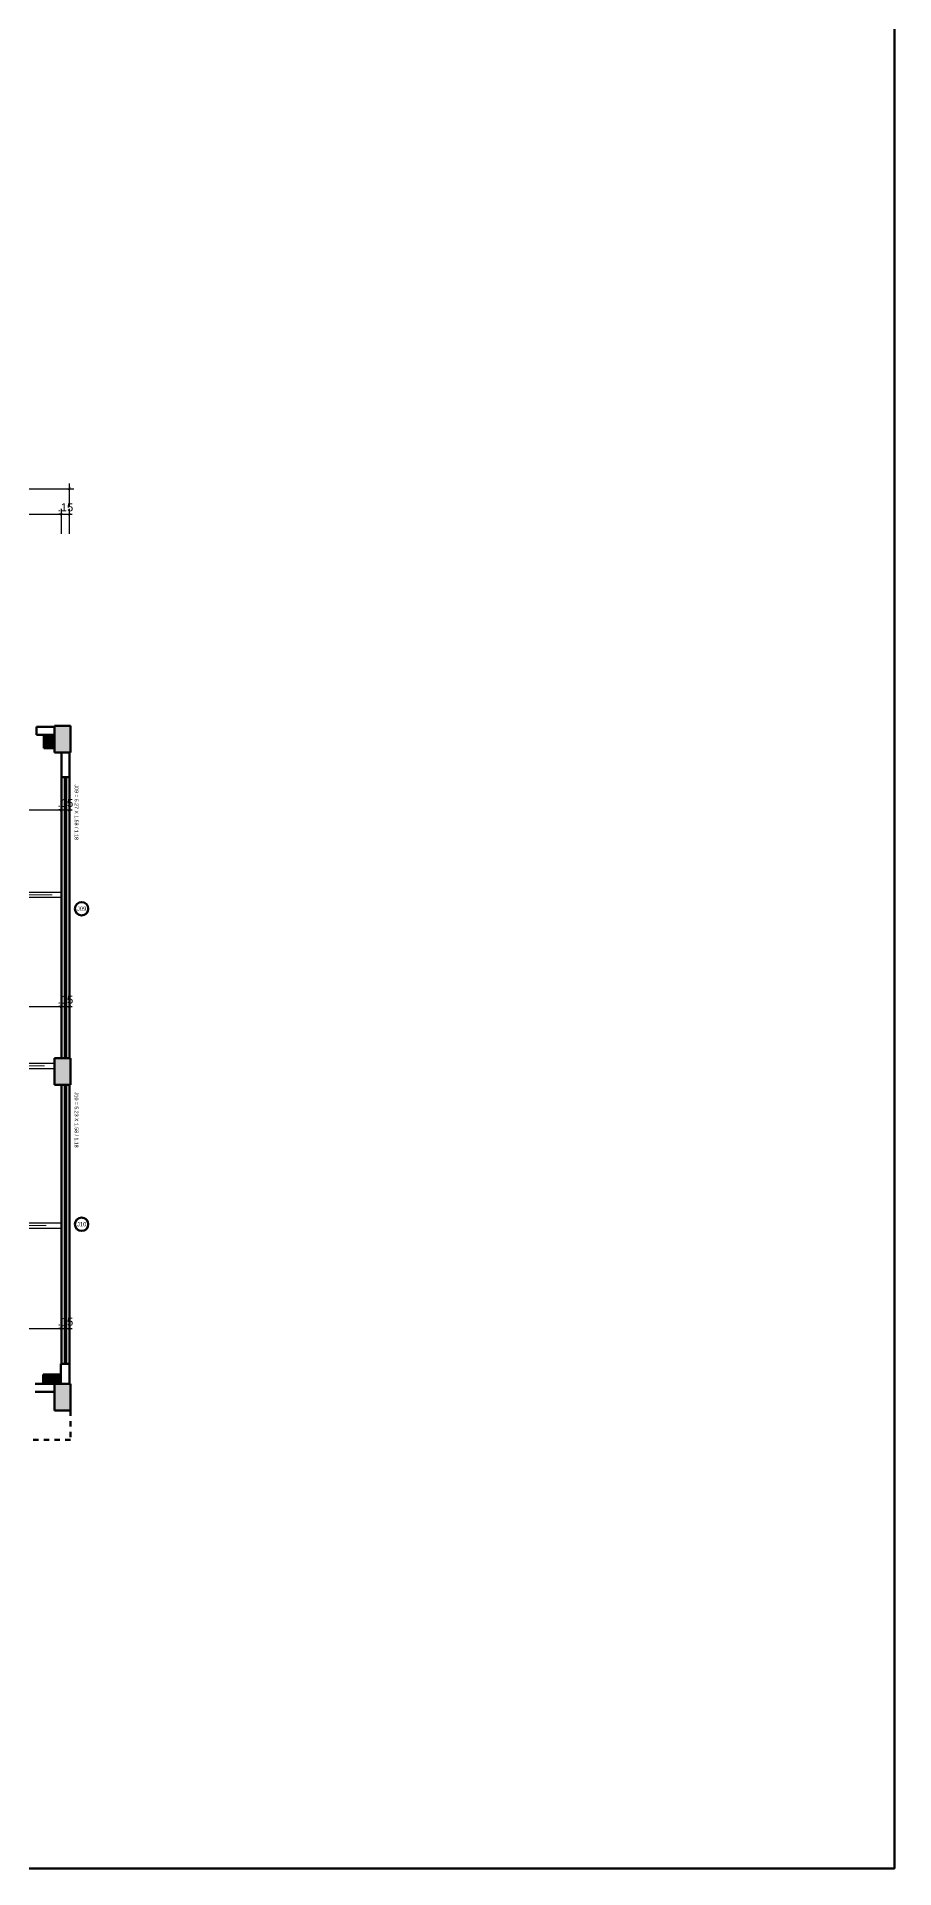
# Model space of a CAD drawing. Header units: metres. Extents: x -15851 to -15710, y 6781 to 6850.
# Drawn here: x -15725.64 to -15709.57, y 6781.3 to 6815.63 of the extents above; entities that cross this region are included whole.
import ezdxf

# ---------------------------------------------------------------- set-up
doc = ezdxf.new("R2010")
doc.units = ezdxf.units.M
doc.linetypes.add('ACAD_ISO06W100', pattern=[36, 24, -3, 0, -3, 0, -3, 0, -3])
doc.linetypes.add('HIDDEN', pattern=[0.375, 0.25, -0.125])
for name, color, linetype, lineweight in [('cota', 18, 'Continuous', 9), ('Eixo', 1, 'ACAD_ISO06W100', 0), ('parede', 8, 'Continuous', 80)]:
    doc.layers.add(name, color=color, linetype=linetype, lineweight=lineweight)
doc.layers.add('Divisórias de Gesso Acartonado', color=42, linetype='Continuous')
doc.styles.add('AMBI', font='arial.ttf')
doc.styles.add('arial', font='arial.ttf')
doc.dimstyles.new('1-50', dxfattribs={"dimtxt": 0.15, "dimasz": 0.05, "dimexe": 0.1, "dimexo": 0.15, "dimgap": 0.05, "dimtad": 1, "dimzin": 4, "dimdsep": 46, "dimtxsty": 'arial', "dimblk": 'ARCHTICK', "dimcen": 0, "dimdle": 0.08, "dimclrd": 256, "dimclre": 256, "dimclrt": 256, "dimadec": 1, "dimazin": 0, "dimtfac": 1, "dimtix": 1, "dimtmove": 0, "dimatfit": 0, "dimldrblk": 'ARCHTICK', "dimfxl": 1, "dimtolj": 1, "dimarcsym": 0})

# ---------------------------------------------------------------- blocks, each defined once
blk = doc.blocks.new('asdf')
at = {"layer": 'parede'}
h = blk.add_hatch(color=256, dxfattribs=at)
h.paths.add_polyline_path([(-15936.644, 6790.387), (-15936.944, 6790.387), (-15936.944, 6789.887), (-15936.644, 6789.887)])
h.paths.add_polyline_path([(-15936.644, 6796.487), (-15936.944, 6796.487), (-15936.944, 6795.987), (-15936.644, 6795.987)])
h.paths.add_polyline_path([(-15936.644, 6802.717), (-15936.944, 6802.717), (-15936.944, 6802.217), (-15936.644, 6802.217)])
h.paths.add_polyline_path([(-15941.424, 6802.717), (-15941.724, 6802.717), (-15941.724, 6802.217), (-15941.424, 6802.217)])
h.paths.add_polyline_path([(-15941.424, 6796.487), (-15941.724, 6796.487), (-15941.724, 6795.987), (-15941.424, 6795.987)])
h.paths.add_polyline_path([(-15941.424, 6790.387), (-15941.724, 6790.387), (-15941.724, 6789.887), (-15941.424, 6789.887)])
h.paths.add_polyline_path([(-15941.574, 6787.337), (-15941.874, 6787.337), (-15941.874, 6787.137), (-15941.574, 6787.137)])
h.paths.add_polyline_path([(-15946.204, 6787.337), (-15946.504, 6787.337), (-15946.504, 6787.137), (-15946.204, 6787.137)])
h.paths.add_polyline_path([(-15948.894, 6787.337), (-15949.194, 6787.337), (-15949.194, 6787.137), (-15948.894, 6787.137)])
h.paths.add_polyline_path([(-15950.984, 6790.387), (-15951.284, 6790.387), (-15951.284, 6789.887), (-15950.984, 6789.887)])
h.paths.add_polyline_path([(-15955.764, 6790.387), (-15956.064, 6790.387), (-15956.064, 6790.237), (-15956.064, 6789.887), (-15955.764, 6789.887)])
h.paths.add_polyline_path([(-15960.544, 6790.387), (-15960.844, 6790.387), (-15960.844, 6789.887), (-15960.544, 6789.887)])
h.paths.add_polyline_path([(-15960.544, 6796.487), (-15960.844, 6796.487), (-15960.844, 6795.987), (-15960.544, 6795.987)])
h.paths.add_polyline_path([(-15955.764, 6796.487), (-15956.064, 6796.487), (-15956.064, 6795.987), (-15955.764, 6795.987)])
h.paths.add_polyline_path([(-15950.984, 6796.487), (-15951.284, 6796.487), (-15951.284, 6795.987), (-15950.984, 6795.987)])
h.paths.add_polyline_path([(-15946.204, 6796.487), (-15946.504, 6796.487), (-15946.504, 6795.987), (-15946.204, 6795.987)])
h.paths.add_polyline_path([(-15943.754, 6800.737), (-15944.054, 6800.737), (-15944.054, 6800.537), (-15943.754, 6800.537)])
h.paths.add_polyline_path([(-15946.319, 6802.717), (-15946.619, 6802.717), (-15946.619, 6802.217), (-15946.319, 6802.217)])
h.paths.add_polyline_path([(-15948.594, 6800.737), (-15948.894, 6800.737), (-15948.894, 6800.537), (-15948.594, 6800.537)])
h.paths.add_polyline_path([(-15953.434, 6800.737), (-15953.734, 6800.737), (-15953.734, 6800.537), (-15953.434, 6800.537)])
h.paths.add_polyline_path([(-15950.789, 6802.717), (-15951.089, 6802.717), (-15951.089, 6802.217), (-15950.789, 6802.217)])
h.paths.add_polyline_path([(-15955.764, 6802.717), (-15956.064, 6802.717), (-15956.064, 6802.217), (-15955.764, 6802.217)])
h.paths.add_polyline_path([(-15960.544, 6802.717), (-15960.844, 6802.717), (-15960.844, 6802.217), (-15960.544, 6802.217)])
h.paths.add_polyline_path([(-15955.414, 6806.167), (-15955.814, 6806.167), (-15955.814, 6805.967), (-15955.414, 6805.967)])
h.paths.add_polyline_path([(-15950.934, 6806.167), (-15951.334, 6806.167), (-15951.334, 6805.967), (-15950.934, 6805.967)])
h.paths.add_polyline_path([(-15946.154, 6806.167), (-15946.554, 6806.167), (-15946.554, 6805.967), (-15946.154, 6805.967)])
h.paths.add_polyline_path([(-15941.684, 6806.167), (-15942.084, 6806.167), (-15942.084, 6805.967), (-15941.684, 6805.967)])
for p, q in [((-15936.944, 6802.697), (-15937.279, 6802.697)), ((-15937.279, 6802.697), (-15937.279, 6802.547)), ((-15937.279, 6802.547), (-15936.944, 6802.547)), ((-15937.144, 6802.547), (-15936.944, 6802.547)), ((-15937.144, 6802.297), (-15937.144, 6802.547)), ((-15936.944, 6802.717), (-15936.644, 6802.717)), ((-15936.944, 6802.217), (-15936.944, 6802.717)), ((-15936.944, 6802.547), (-15936.944, 6802.297)), ((-15936.644, 6802.717), (-15936.644, 6802.217)), ((-15936.944, 6802.297), (-15937.144, 6802.297)), ((-15936.644, 6802.217), (-15936.944, 6802.217)), ((-15936.814, 6801.752), (-15936.814, 6802.217)), ((-15936.664, 6802.217), (-15936.664, 6801.752)), ((-15936.664, 6801.752), (-15936.814, 6801.752)), ((-15936.814, 6801.752), (-15936.664, 6801.752)), ((-15936.814, 6796.487), (-15936.814, 6801.752)), ((-15936.754, 6801.752), (-15936.754, 6796.487)), ((-15936.724, 6801.752), (-15936.754, 6801.752)), ((-15936.724, 6796.487), (-15936.724, 6801.752)), ((-15936.664, 6801.752), (-15936.664, 6796.487)), ((-15936.644, 6796.487), (-15936.944, 6796.487)), ((-15936.944, 6796.487), (-15936.944, 6795.987)), ((-15936.664, 6796.487), (-15936.814, 6796.487)), ((-15936.754, 6796.487), (-15936.724, 6796.487)), ((-15936.644, 6795.987), (-15936.644, 6796.487)), ((-15936.944, 6795.987), (-15936.644, 6795.987)), ((-15936.814, 6795.987), (-15936.664, 6795.987)), ((-15936.814, 6790.762), (-15936.814, 6795.987)), ((-15936.754, 6795.987), (-15936.754, 6790.762)), ((-15936.724, 6795.987), (-15936.754, 6795.987)), ((-15936.724, 6790.762), (-15936.724, 6795.987)), ((-15936.664, 6795.987), (-15936.664, 6790.762)), ((-15937.159, 6790.562), (-15936.829, 6790.562)), ((-15937.159, 6790.387), (-15937.159, 6790.562)), ((-15936.664, 6790.762), (-15936.829, 6790.762)), ((-15936.829, 6790.762), (-15936.829, 6790.387)), ((-15936.829, 6790.562), (-15936.829, 6790.387)), ((-15936.664, 6790.762), (-15936.814, 6790.762)), ((-15936.754, 6790.762), (-15936.724, 6790.762)), ((-15936.664, 6790.387), (-15936.664, 6790.762)), ((-15937.304, 6790.387), (-15936.944, 6790.387)), ((-15936.944, 6790.237), (-15937.304, 6790.237)), ((-15936.829, 6790.387), (-15937.159, 6790.387)), ((-15936.644, 6790.387), (-15936.944, 6790.387)), ((-15936.944, 6790.387), (-15936.944, 6789.887)), ((-15936.944, 6790.387), (-15936.944, 6790.237)), ((-15936.829, 6790.387), (-15936.664, 6790.387)), ((-15936.644, 6789.887), (-15936.644, 6790.387)), ((-15936.944, 6789.887), (-15936.644, 6789.887))]:
    blk.add_line(p, q, dxfattribs=at)
at = {"layer": 'parede', "linetype": 'Continuous'}
for p, q in [((-15937.144, 6802.541), (-15937.137, 6802.547)), ((-15937.144, 6802.498), (-15937.095, 6802.547)), ((-15937.144, 6802.456), (-15937.052, 6802.547)), ((-15937.144, 6802.413), (-15937.01, 6802.547)), ((-15937.144, 6802.371), (-15936.967, 6802.547)), ((-15937.144, 6802.329), (-15936.944, 6802.529)), ((-15937.132, 6802.297), (-15936.944, 6802.486)), ((-15937.09, 6802.297), (-15936.944, 6802.444)), ((-15937.048, 6802.297), (-15936.944, 6802.401)), ((-15937.005, 6802.297), (-15936.944, 6802.359)), ((-15936.963, 6802.297), (-15936.944, 6802.316)), ((-15937.159, 6790.561), (-15937.158, 6790.562)), ((-15937.159, 6790.519), (-15937.115, 6790.562)), ((-15937.159, 6790.477), (-15937.073, 6790.562)), ((-15937.159, 6790.434), (-15937.03, 6790.562)), ((-15937.159, 6790.392), (-15936.988, 6790.562)), ((-15937.121, 6790.387), (-15936.946, 6790.562)), ((-15937.078, 6790.387), (-15936.903, 6790.562)), ((-15937.036, 6790.387), (-15936.861, 6790.562)), ((-15936.993, 6790.387), (-15936.829, 6790.552)), ((-15936.951, 6790.387), (-15936.829, 6790.51)), ((-15936.908, 6790.387), (-15936.829, 6790.467)), ((-15936.866, 6790.387), (-15936.829, 6790.425))]:
    blk.add_line(p, q, dxfattribs=at)
at = {"layer": 'parede', "linetype": 'HIDDEN', "ltscale": 0.15}
for p, q in [((-15936.644, 6789.887), (-15936.644, 6789.337)), ((-15936.644, 6789.337), (-15941.574, 6789.337))]:
    blk.add_line(p, q, dxfattribs=at)
at = {"layer": 'parede'}
for centre in [(-15936.436, 6799.289), (-15936.436, 6793.374)]:
    blk.add_circle(centre, 0.125, dxfattribs=at)
at = {"layer": 'parede', "style": 'AMBI'}
for s, height, rotation, p in [('J09 = 5.27 X 1.58 / 1.18', 0.07, 270, (-15936.566, 6801.618)), ('J09', 0.0783, 360, (-15936.524, 6799.251)), ('J10 = 5.23 X 1.58 / 1.18', 0.07, 270, (-15936.566, 6795.853)), ('J10', 0.0783, 360, (-15936.524, 6793.336))]:
    blk.add_text(s, height=height, rotation=rotation, dxfattribs=at).set_placement(p)
blk = doc.blocks.new('_ArchTick')
at = {"color": 0, "linetype": 'ByBlock', "const_width": 0.15}
blk.add_lwpolyline([(-0.5, -0.5), (0.5, 0.5)], dxfattribs=at)
blk = doc.blocks.new('*D304')
at = {"layer": 'cota', "lineweight": -2, "transparency": 16777216}
for p, q in [((-15730.121, 6806.684), (-15725.091, 6806.684)), ((-15730.041, 6806.317), (-15730.041, 6806.784)), ((-15725.171, 6806.317), (-15725.171, 6806.784))]:
    blk.add_line(p, q, dxfattribs=at)
at = {"layer": 'Defpoints', "color": 0, "transparency": 16777216}
for p in [(-15725.171, 6806.684), (-15730.041, 6806.167), (-15725.171, 6806.167)]:
    blk.add_point(p, dxfattribs=at)
at = {"layer": 'cota', "lineweight": -2, "transparency": 16777216, "xscale": 0.05, "yscale": 0.05, "zscale": 0.05, "rotation": 180}
blk.add_blockref('_ArchTick', (-15730.041, 6806.684), dxfattribs=at)
at = {"layer": 'cota', "lineweight": -2, "transparency": 16777216, "xscale": 0.05, "yscale": 0.05, "zscale": 0.05}
blk.add_blockref('_ArchTick', (-15725.171, 6806.684), dxfattribs=at)
at = {"layer": 'cota', "transparency": 16777216, "insert": (-15727.606, 6806.811), "char_height": 0.15, "attachment_point": 5, "style": 'arial'}
blk.add_mtext('\\A1;4.87', dxfattribs=at)
blk = doc.blocks.new('*D305')
at = {"layer": 'cota', "lineweight": -2, "transparency": 16777216}
for p, q in [((-15725.171, 6806.684), (-15725.221, 6806.684)), ((-15725.171, 6806.317), (-15725.171, 6806.784)), ((-15725.171, 6806.684), (-15725.021, 6806.684)), ((-15725.021, 6806.317), (-15725.021, 6806.784)), ((-15725.021, 6806.684), (-15724.971, 6806.684))]:
    blk.add_line(p, q, dxfattribs=at)
at = {"layer": 'Defpoints', "color": 0, "transparency": 16777216}
for p in [(-15725.021, 6806.684), (-15725.171, 6806.167), (-15725.021, 6806.167)]:
    blk.add_point(p, dxfattribs=at)
at = {"layer": 'cota', "lineweight": -2, "transparency": 16777216, "xscale": 0.05, "yscale": 0.05, "zscale": 0.05}
blk.add_blockref('_ArchTick', (-15725.171, 6806.684), dxfattribs=at)
at = {"layer": 'cota', "lineweight": -2, "transparency": 16777216, "xscale": 0.05, "yscale": 0.05, "zscale": 0.05, "rotation": 180}
blk.add_blockref('_ArchTick', (-15725.021, 6806.684), dxfattribs=at)
at = {"layer": 'cota', "transparency": 16777216, "insert": (-15725.096, 6806.811), "char_height": 0.15, "attachment_point": 5, "style": 'arial'}
blk.add_mtext('\\A1;.15', dxfattribs=at)
blk = doc.blocks.new('*D306')
at = {"layer": 'cota', "lineweight": -2, "transparency": 16777216}
for p, q in [((-15749.261, 6807.16), (-15724.941, 6807.16)), ((-15749.181, 6806.834), (-15749.181, 6807.26)), ((-15725.021, 6806.834), (-15725.021, 6807.26))]:
    blk.add_line(p, q, dxfattribs=at)
at = {"layer": 'Defpoints', "color": 0, "transparency": 16777216}
for p in [(-15725.021, 6807.16), (-15749.181, 6806.684), (-15725.021, 6806.684)]:
    blk.add_point(p, dxfattribs=at)
at = {"layer": 'cota', "lineweight": -2, "transparency": 16777216, "xscale": 0.05, "yscale": 0.05, "zscale": 0.05, "rotation": 180}
blk.add_blockref('_ArchTick', (-15749.181, 6807.16), dxfattribs=at)
at = {"layer": 'cota', "lineweight": -2, "transparency": 16777216, "xscale": 0.05, "yscale": 0.05, "zscale": 0.05}
blk.add_blockref('_ArchTick', (-15725.021, 6807.16), dxfattribs=at)
at = {"layer": 'cota', "transparency": 16777216, "insert": (-15737.101, 6807.287), "char_height": 0.15, "attachment_point": 5, "style": 'arial'}
blk.add_mtext('\\A1;24.16', dxfattribs=at)
blk = doc.blocks.new('*D355')
at = {"layer": 'cota', "lineweight": -2, "transparency": 16777216}
for p, q in [((-15729.921, 6801.194), (-15729.921, 6801.243)), ((-15725.171, 6801.194), (-15725.171, 6801.243)), ((-15730.001, 6801.143), (-15725.091, 6801.143))]:
    blk.add_line(p, q, dxfattribs=at)
at = {"layer": 'Defpoints', "color": 0, "transparency": 16777216}
for p in [(-15729.921, 6801.044), (-15725.171, 6801.143), (-15725.171, 6801.044)]:
    blk.add_point(p, dxfattribs=at)
at = {"layer": 'cota', "lineweight": -2, "transparency": 16777216, "xscale": 0.05, "yscale": 0.05, "zscale": 0.05, "rotation": 180}
blk.add_blockref('_ArchTick', (-15729.921, 6801.143), dxfattribs=at)
at = {"layer": 'cota', "lineweight": -2, "transparency": 16777216, "xscale": 0.05, "yscale": 0.05, "zscale": 0.05}
blk.add_blockref('_ArchTick', (-15725.171, 6801.143), dxfattribs=at)
at = {"layer": 'cota', "transparency": 16777216, "insert": (-15727.546, 6801.27), "char_height": 0.15, "attachment_point": 5, "style": 'arial'}
blk.add_mtext('\\A1;4.75', dxfattribs=at)
blk = doc.blocks.new('*D356')
at = {"layer": 'cota', "lineweight": -2, "transparency": 16777216}
for p, q in [((-15725.171, 6801.194), (-15725.171, 6801.243)), ((-15725.021, 6801.194), (-15725.021, 6801.243)), ((-15725.171, 6801.143), (-15725.221, 6801.143)), ((-15725.171, 6801.143), (-15725.021, 6801.143)), ((-15725.021, 6801.143), (-15724.971, 6801.143))]:
    blk.add_line(p, q, dxfattribs=at)
at = {"layer": 'Defpoints', "color": 0, "transparency": 16777216}
for p in [(-15725.171, 6801.044), (-15725.021, 6801.143), (-15725.021, 6801.044)]:
    blk.add_point(p, dxfattribs=at)
at = {"layer": 'cota', "lineweight": -2, "transparency": 16777216, "xscale": 0.05, "yscale": 0.05, "zscale": 0.05}
blk.add_blockref('_ArchTick', (-15725.171, 6801.143), dxfattribs=at)
at = {"layer": 'cota', "lineweight": -2, "transparency": 16777216, "xscale": 0.05, "yscale": 0.05, "zscale": 0.05, "rotation": 180}
blk.add_blockref('_ArchTick', (-15725.021, 6801.143), dxfattribs=at)
at = {"layer": 'cota', "transparency": 16777216, "insert": (-15725.096, 6801.27), "char_height": 0.15, "attachment_point": 5, "style": 'arial'}
blk.add_mtext('\\A1;.15', dxfattribs=at)
blk = doc.blocks.new('*D412')
at = {"layer": 'cota', "lineweight": -2, "transparency": 16777216}
for p, q in [((-15730.001, 6797.457), (-15725.091, 6797.457)), ((-15729.921, 6797.587), (-15729.921, 6797.557)), ((-15725.171, 6797.475), (-15725.171, 6797.557))]:
    blk.add_line(p, q, dxfattribs=at)
at = {"layer": 'Defpoints', "color": 0, "transparency": 16777216}
for p in [(-15729.921, 6797.437), (-15725.171, 6797.457), (-15725.171, 6797.325)]:
    blk.add_point(p, dxfattribs=at)
at = {"layer": 'cota', "lineweight": -2, "transparency": 16777216, "xscale": 0.05, "yscale": 0.05, "zscale": 0.05, "rotation": 180}
blk.add_blockref('_ArchTick', (-15729.921, 6797.457), dxfattribs=at)
at = {"layer": 'cota', "lineweight": -2, "transparency": 16777216, "xscale": 0.05, "yscale": 0.05, "zscale": 0.05}
blk.add_blockref('_ArchTick', (-15725.171, 6797.457), dxfattribs=at)
at = {"layer": 'cota', "transparency": 16777216, "insert": (-15727.546, 6797.583), "char_height": 0.15, "attachment_point": 5, "style": 'arial'}
blk.add_mtext('\\A1;4.75', dxfattribs=at)
blk = doc.blocks.new('*D362')
at = {"layer": 'cota', "lineweight": -2, "transparency": 16777216}
for p, q in [((-15725.171, 6797.457), (-15725.221, 6797.457)), ((-15725.171, 6797.475), (-15725.171, 6797.557)), ((-15725.171, 6797.457), (-15725.021, 6797.457)), ((-15725.021, 6797.475), (-15725.021, 6797.557)), ((-15725.021, 6797.457), (-15724.971, 6797.457))]:
    blk.add_line(p, q, dxfattribs=at)
at = {"layer": 'Defpoints', "color": 0, "transparency": 16777216}
for p in [(-15725.021, 6797.457), (-15725.171, 6797.325), (-15725.021, 6797.325)]:
    blk.add_point(p, dxfattribs=at)
at = {"layer": 'cota', "lineweight": -2, "transparency": 16777216, "xscale": 0.05, "yscale": 0.05, "zscale": 0.05}
blk.add_blockref('_ArchTick', (-15725.171, 6797.457), dxfattribs=at)
at = {"layer": 'cota', "lineweight": -2, "transparency": 16777216, "xscale": 0.05, "yscale": 0.05, "zscale": 0.05, "rotation": 180}
blk.add_blockref('_ArchTick', (-15725.021, 6797.457), dxfattribs=at)
at = {"layer": 'cota', "transparency": 16777216, "insert": (-15725.096, 6797.583), "char_height": 0.15, "attachment_point": 5, "style": 'arial'}
blk.add_mtext('\\A1;.15', dxfattribs=at)
blk = doc.blocks.new('*D418')
at = {"layer": 'cota', "lineweight": -2, "transparency": 16777216}
for p, q in [((-15730.001, 6791.421), (-15725.091, 6791.421)), ((-15729.921, 6791.387), (-15729.921, 6791.321)), ((-15725.171, 6791.481), (-15725.171, 6791.521))]:
    blk.add_line(p, q, dxfattribs=at)
at = {"layer": 'Defpoints', "color": 0, "transparency": 16777216}
for p in [(-15729.921, 6791.537), (-15725.171, 6791.421), (-15725.171, 6791.331)]:
    blk.add_point(p, dxfattribs=at)
at = {"layer": 'cota', "lineweight": -2, "transparency": 16777216, "xscale": 0.05, "yscale": 0.05, "zscale": 0.05, "rotation": 180}
blk.add_blockref('_ArchTick', (-15729.921, 6791.421), dxfattribs=at)
at = {"layer": 'cota', "lineweight": -2, "transparency": 16777216, "xscale": 0.05, "yscale": 0.05, "zscale": 0.05}
blk.add_blockref('_ArchTick', (-15725.171, 6791.421), dxfattribs=at)
at = {"layer": 'cota', "transparency": 16777216, "insert": (-15727.546, 6791.547), "char_height": 0.15, "attachment_point": 5, "style": 'arial'}
blk.add_mtext('\\A1;4.75', dxfattribs=at)
blk = doc.blocks.new('*D367')
at = {"layer": 'cota', "lineweight": -2, "transparency": 16777216}
for p, q in [((-15725.171, 6791.421), (-15725.221, 6791.421)), ((-15725.171, 6791.481), (-15725.171, 6791.521)), ((-15725.171, 6791.421), (-15725.021, 6791.421)), ((-15725.021, 6791.481), (-15725.021, 6791.521)), ((-15725.021, 6791.421), (-15724.971, 6791.421))]:
    blk.add_line(p, q, dxfattribs=at)
at = {"layer": 'Defpoints', "color": 0, "transparency": 16777216}
for p in [(-15725.171, 6791.331), (-15725.021, 6791.421), (-15725.021, 6791.331)]:
    blk.add_point(p, dxfattribs=at)
at = {"layer": 'cota', "lineweight": -2, "transparency": 16777216, "xscale": 0.05, "yscale": 0.05, "zscale": 0.05}
blk.add_blockref('_ArchTick', (-15725.171, 6791.421), dxfattribs=at)
at = {"layer": 'cota', "lineweight": -2, "transparency": 16777216, "xscale": 0.05, "yscale": 0.05, "zscale": 0.05, "rotation": 180}
blk.add_blockref('_ArchTick', (-15725.021, 6791.421), dxfattribs=at)
at = {"layer": 'cota', "transparency": 16777216, "insert": (-15725.096, 6791.547), "char_height": 0.15, "attachment_point": 5, "style": 'arial'}
blk.add_mtext('\\A1;.15', dxfattribs=at)

msp = doc.modelspace()

# ---------------------------------------------------------------- linework, layer by layer
at = {"layer": 'Divisórias de Gesso Acartonado'}
for p, q in [((-15729.781, 6796.392), (-15725.301, 6796.392)), ((-15729.781, 6796.297), (-15725.301, 6796.297))]:
    msp.add_line(p, q, dxfattribs=at)
for points in [[(-15729.921, 6799.597), (-15725.171, 6799.597), (-15725.171, 6799.502), (-15729.921, 6799.502)], [(-15729.921, 6793.302), (-15725.171, 6793.302), (-15725.171, 6793.397), (-15729.921, 6793.397)]]:
    msp.add_lwpolyline(points, dxfattribs=at)
at = {"layer": 'Eixo', "ltscale": 0.2}
for p, q in [((-15730.147, 6799.55), (-15724.988, 6799.55)), ((-15730.286, 6796.345), (-15725.145, 6796.345)), ((-15730.257, 6793.35), (-15724.988, 6793.35))]:
    msp.add_line(p, q, dxfattribs=at)
at = {"layer": 'parede', "color": 1, "linetype": 'ByBlock'}
msp.add_lwpolyline([(-15756.578, 6781.303), (-15709.565, 6781.303), (-15709.565, 6843.621), (-15756.578, 6843.621)], close=True, dxfattribs=at)

# ---------------------------------------------------------------- block references
at = {"layer": 'parede'}
msp.add_blockref('asdf', (211.643, 0), dxfattribs=at)

# ---------------------------------------------------------------- dimensions: what is measured, and where the dimension line sits
at = {"layer": 'cota'}
dim = msp.add_linear_dim(base=(-15725.021, 6807.16), p1=(-15749.181, 6806.684), p2=(-15725.021, 6806.684), dimstyle='1-50', dxfattribs=at)
dim.commit()
dim.dimension.update_dxf_attribs({"geometry": '*D306', "text_midpoint": (-15737.101, 6807.287)})
for base, p1, p2, picture, middle in [((-15725.171, 6806.684), (-15730.041, 6806.167), (-15725.171, 6806.167), '*D304', (-15727.606, 6806.811)), ((-15725.021, 6806.684), (-15725.171, 6806.167), (-15725.021, 6806.167), '*D305', (-15725.096, 6806.811)), ((-15725.171, 6801.143), (-15729.921, 6801.044), (-15725.171, 6801.044), '*D355', (-15727.546, 6801.27)), ((-15725.021, 6801.143), (-15725.171, 6801.044), (-15725.021, 6801.044), '*D356', (-15725.096, 6801.27)), ((-15725.171, 6797.457), (-15729.921, 6797.437), (-15725.171, 6797.325), '*D412', (-15727.546, 6797.583)), ((-15725.021, 6797.457), (-15725.171, 6797.325), (-15725.021, 6797.325), '*D362', (-15725.096, 6797.583)), ((-15725.171, 6791.421), (-15729.921, 6791.537), (-15725.171, 6791.331), '*D418', (-15727.546, 6791.547)), ((-15725.021, 6791.421), (-15725.171, 6791.331), (-15725.021, 6791.331), '*D367', (-15725.096, 6791.547))]:
    dim = msp.add_linear_dim(base=base, p1=p1, p2=p2, dimstyle='1-50', override={"dimtmove": 1}, dxfattribs=at)
    dim.commit()
    dim.dimension.update_dxf_attribs({"geometry": picture, "text_midpoint": middle})

doc.saveas('drawing.dxf')
